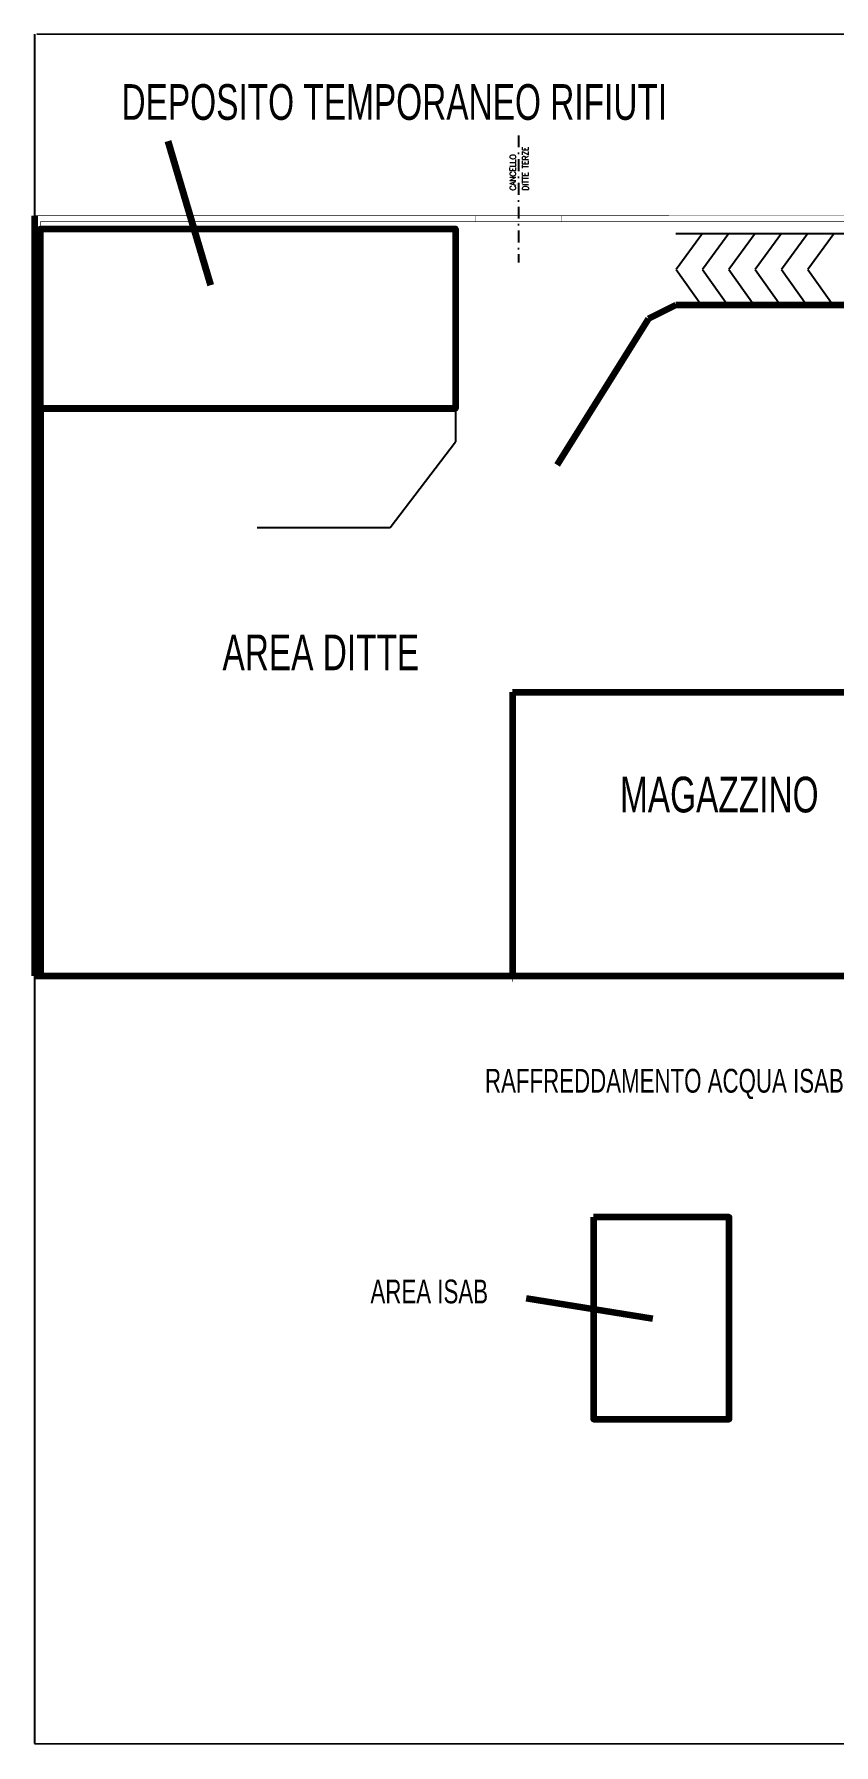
# Model space of a CAD drawing. Extents: x -57244 to 324435, y 15553 to 159369.
# Drawn here: x -57244 to 9975, y 15553 to 159369 of the extents above; entities that cross this region are included whole.
import ezdxf

# ---------------------------------------------------------------- set-up
doc = ezdxf.new("R2010")
doc.units = 0
doc.header["$LTSCALE"] = 2000
doc.header["$MEASUREMENT"] = 0
doc.linetypes.add('DASHDOT', pattern=[1, 0.5, -0.25, 0, -0.25])
doc.layers.add('AREE PDL', color=7, linetype='CONTINUOUS', lineweight=100)
doc.layers.add('BASE', color=253, linetype='CONTINUOUS')
doc.layers.add('SCRITTE', color=7, linetype='CONTINUOUS')
doc.styles.add('ROMANC', font='ROMANC', dxfattribs={"height": 0.2})
doc.styles.add('TXT', font='TXT', dxfattribs={"height": 0.2})

msp = doc.modelspace()

# ---------------------------------------------------------------- linework, layer by layer
at = {"layer": 'AREE PDL'}
for p, q in [((-46009, 150377), (-42426, 138256)), ((-57219, 144108), (-57219, 80200)), ((18367, 136600), (-3300, 136600)), ((-56721, 127908), (-21820, 127909)), ((-56721, 127908), (-56717, 80200)), ((-17024, 104056), (18425, 104056)), ((-17023, 104056), (-17022, 80203)), ((-57219, 80200), (-56717, 80200)), ((-56717, 80200), (-17026, 80203)), ((-17027, 80203), (18793, 80208)), ((-5241, 51359), (-15867, 53073))]:
    msp.add_line(p, q, dxfattribs=at)
at = {"layer": 'AREE PDL', "linetype": 'Continuous'}
for p, q in [((-5600, 135450), (-13283, 123152)), ((-3300, 136600), (-5600, 135450))]:
    msp.add_line(p, q, dxfattribs=at)
at = {"layer": 'AREE PDL', "linetype": 'Continuous', "const_width": 50}
for points in [[(-57219, 144108), (-21819, 144104)], [(-21819, 144104), (-20119, 144104)], [(-20119, 144104), (-12919, 144103)], [(-12919, 144103), (18381, 144100)], [(-20118, 143603), (-12919, 143603)]]:
    msp.add_lwpolyline(points, dxfattribs=at)
at = {"layer": 'AREE PDL'}
for points in [[(-56721, 127908), (-56721, 143005), (-21819, 143005), (-21819, 127908)], [(-10225, 59903), (-10225, 42933), (1167, 42933), (1167, 59903)]]:
    msp.add_lwpolyline(points, close=True, dxfattribs=at)
at = {"layer": 'BASE', "linetype": 'Continuous'}
for p, q in [((-57221, 159369), (-57214, 15669)), ((324435, 159253), (-57013, 159369)), ((-56719, 143008), (-21819, 143005)), ((-21819, 143005), (-21821, 125105)), ((-3299, 142600), (18882, 142600)), ((-1067, 142600), (-3284, 139600)), ((1149, 142600), (-1068, 139600)), ((3366, 142600), (1149, 139600)), ((5582, 142600), (3365, 139600)), ((7799, 142600), (5582, 139600)), ((10015, 142600), (7798, 139600)), ((-3285, 139600), (-1147, 136600)), ((-1068, 139600), (1069, 136600)), ((1148, 139600), (3286, 136600)), ((3365, 139600), (5502, 136600)), ((5581, 139600), (7719, 136600)), ((7798, 139600), (9935, 136600)), ((-3299, 136600), (18881, 136600)), ((-56721, 127908), (-21821, 127905)), ((-27321, 117905), (-21821, 125105)), ((-38514, 117906), (-27321, 117905)), ((-57214, 15668), (324229, 15553))]:
    msp.add_line(p, q, dxfattribs=at)
at = {"layer": 'BASE', "linetype": 'DASHDOT'}
msp.add_line((-16517, 150864), (-16517, 140189), dxfattribs=at)
at = {"layer": 'BASE', "linetype": 'Continuous', "const_width": 50}
for points in [[(-20118, 143603), (-20119, 144104)], [(-12918, 143602), (-12919, 144103)], [(-56719, 143600), (-56726, 80200)], [(-56719, 143600), (-21819, 143604)], [(-21819, 143603), (-20118, 143603)], [(-12919, 143603), (18881, 143600)], [(-56726, 80200), (-17026, 80203)], [(-17026, 80203), (-17026, 79704)]]:
    msp.add_lwpolyline(points, dxfattribs=at)

# ---------------------------------------------------------------- texts
at = {"layer": 'BASE', "linetype": 'Continuous', "style": 'ROMANC', "width": 0.9}
for s, p in [('DITTE TERZE', (-15698, 146240)), ('CANCELLO', (-16751, 146240))]:
    msp.add_text(s, height=500, rotation=90, dxfattribs=at).set_placement(p)
at = {"layer": 'SCRITTE', "color": 7, "linetype": 'Continuous', "style": 'TXT', "width": 0.7}
for s, height, p in [('DEPOSITO TEMPORANEO RIFIUTI', 3000, (-49905, 152171)), ('AREA DITTE', 3000, (-41416, 105896)), ('MAGAZZINO', 3000, (-7997, 93943)), ('RAFFREDDAMENTO ACQUA ISAB', 2000, (-19348, 70382)), ('AREA ISAB', 2000, (-28975, 52664))]:
    msp.add_text(s, height=height, dxfattribs=at).set_placement(p)

doc.saveas('drawing.dxf')
